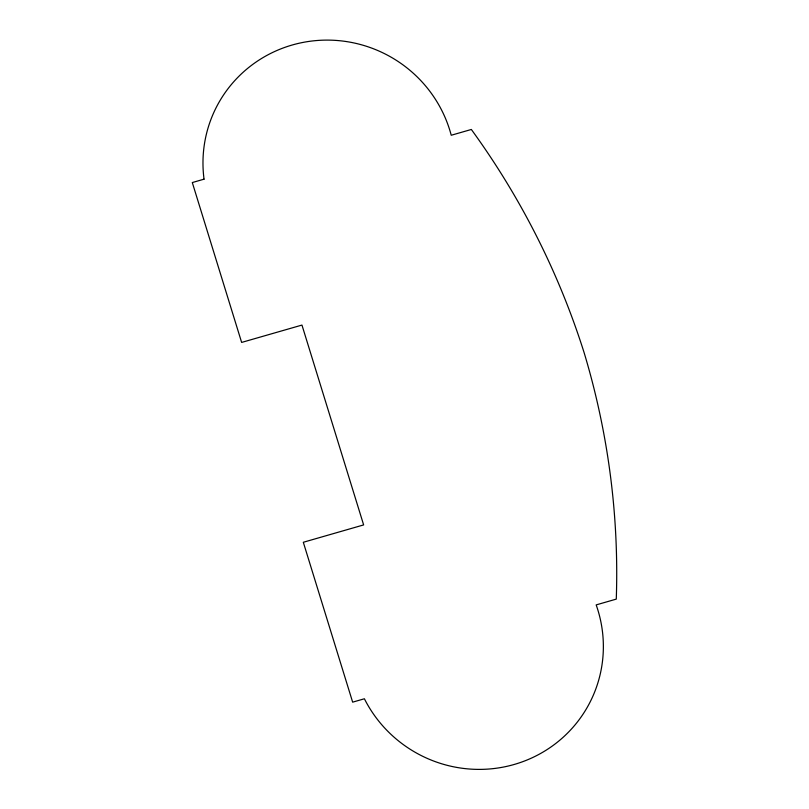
<?xml version="1.0" encoding="UTF-8"?>
<svg xmlns="http://www.w3.org/2000/svg" width="809" height="809" viewBox="0 0 809 809"><rect width="100%" height="100%" fill="white"/><g stroke="black" fill="none" stroke-linecap="round" stroke-linejoin="round"><path stroke-width="1.21" d="M204.04 179.173L192.299 182.551L241.638 342.419L301.959 325.076L363.635 524.92L303.314 542.273L352.653 702.151L364.394 698.774A126.71 124.293 27.9 0 0 526.568 760.197A126.71 124.293 27.9 0 0 596.172 604.899L616.276 599.115A779.148 764.303 27.9 0 0 584.128 352.694A779.148 764.303 27.9 0 0 471.344 129.47L451.23 135.255A126.71 124.293 27.9 0 0 304.953 42.058A126.71 124.293 27.9 0 0 204.04 179.173"/></g></svg>
